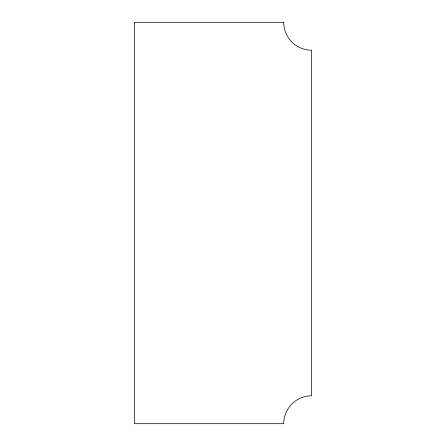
<?xml version="1.0" encoding="UTF-8"?>
<svg xmlns="http://www.w3.org/2000/svg" width="446" height="446" viewBox="0 0 446 446"><rect width="100%" height="100%" fill="white"/><g stroke="black" fill="none" stroke-linecap="round" stroke-linejoin="round"><path stroke-width="0.67" d="M283.712 22.3L134.374 22.3L134.374 423.7L283.712 423.7A27.914 27.914 0 0 1 311.626 395.786L311.626 50.214A27.914 27.914 0 0 1 283.712 22.3"/></g></svg>
